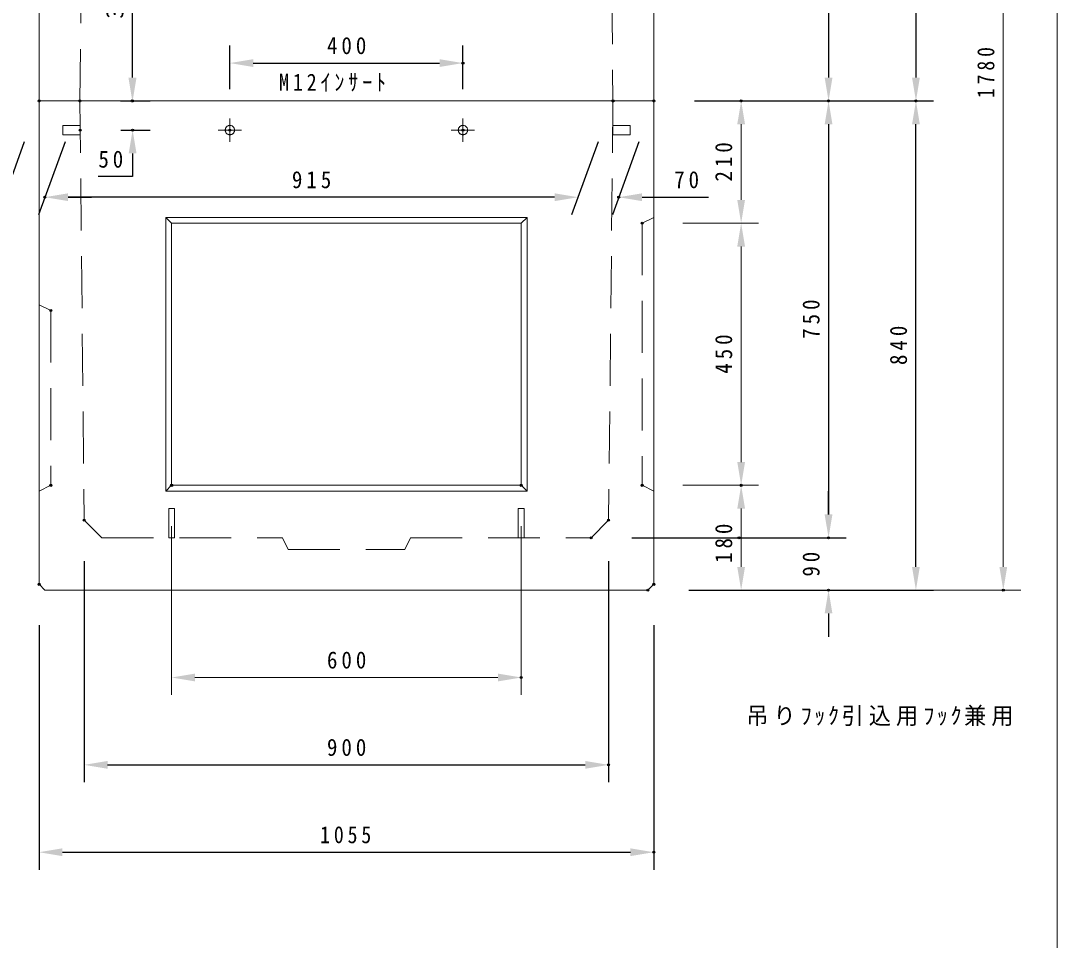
# Model space of a CAD drawing. Units: millimetres, scale not verified. Extents: x -4060 to 4060, y -2828 to 2828.
# Drawn here: x 2281 to 4060, y 0 to 1579 of the extents above; entities that cross this region are included whole.
import ezdxf

# ---------------------------------------------------------------- set-up
doc = ezdxf.new("R2010")
doc.units = ezdxf.units.MM
doc.header["$LTSCALE"] = 7
doc.header["$PDMODE"] = 32
doc.header["$PDSIZE"] = 3.5
doc.linetypes.add('USER1', pattern=[19.05, 12.7, -6.35])
for name, color, linetype, lineweight in [('0-1_DASHED', 7, 'USER1', 18), ('0-5_TXT', 7, 'Continuous', 18), ('0-7_LAYER', 7, 'Continuous', 18), ('0-A_NO', 7, 'Continuous', 18), ('0-B_NO2', 7, 'USER1', 18)]:
    doc.layers.add(name, color=color, linetype=linetype, lineweight=lineweight)
doc.layers.add('0-2_DIM', color=7, linetype='Continuous')
doc.layers.add('0-8_Defpoints', color=7, linetype='Continuous')
doc.styles.add('ＭＳ ゴシック', font='')
doc.styles.get('ＭＳ ゴシック').set_extended_font_data('MS Gothic')

# ---------------------------------------------------------------- blocks, each defined once
blk = doc.blocks.new('D37')
at = {"layer": '0-2_DIM'}
for p, q in [((6546.057, 4648.714), (6592.411, 4648.714)), ((6562.411, 4608.714), (6562.411, 4338.714)), ((6542.411, 4298.714), (6592.411, 4298.714))]:
    blk.add_line(p, q, dxfattribs=at)
for points in [[(6555.745, 4608.714), (6569.078, 4608.714), (6562.411, 4648.714)], [(6555.745, 4338.714), (6569.078, 4338.714), (6562.411, 4298.714)]]:
    blk.add_solid(points, dxfattribs=at)
at = {"layer": '0-8_Defpoints'}
for p in [(6476.057, 4648.714), (6472.411, 4298.714), (6562.411, 4298.714)]:
    blk.add_point(p, dxfattribs=at)
at = {"layer": '0-2_DIM', "insert": (6547.411, 4440.314), "char_height": 29.33, "attachment_point": 7, "rotation": 90, "style": 'ＭＳ ゴシック'}
blk.add_mtext('\\T1.38;\\W0.9;350', dxfattribs=at)
blk = doc.blocks.new('D43')
at = {"layer": '0-2_DIM'}
for p, q in [((7517.411, 5138.714), (7937.411, 5138.714)), ((7907.411, 5098.714), (7907.411, 4338.714)), ((7527.411, 4298.714), (7937.411, 4298.714))]:
    blk.add_line(p, q, dxfattribs=at)
for points in [[(7900.745, 5098.714), (7914.078, 5098.714), (7907.411, 5138.714)], [(7900.745, 4338.714), (7914.078, 4338.714), (7907.411, 4298.714)]]:
    blk.add_solid(points, dxfattribs=at)
at = {"layer": '0-8_Defpoints'}
for p in [(7447.411, 5138.714), (7457.411, 4298.714), (7907.411, 4298.714)]:
    blk.add_point(p, dxfattribs=at)
at = {"layer": '0-2_DIM', "insert": (7892.411, 4685.314), "char_height": 29.33, "attachment_point": 7, "rotation": 90, "style": 'ＭＳ ゴシック'}
blk.add_mtext('\\T1.38;\\W0.9;840', dxfattribs=at)
blk = doc.blocks.new('D45')
at = {"layer": '0-2_DIM'}
for p, q in [((7419.911, 5048.714), (7787.411, 5048.714)), ((7757.411, 5008.714), (7757.411, 4338.714)), ((7527.411, 4298.714), (7787.411, 4298.714))]:
    blk.add_line(p, q, dxfattribs=at)
for points in [[(7750.745, 5008.714), (7764.078, 5008.714), (7757.411, 5048.714)], [(7750.745, 4338.714), (7764.078, 4338.714), (7757.411, 4298.714)]]:
    blk.add_solid(points, dxfattribs=at)
at = {"layer": '0-8_Defpoints'}
for p in [(7349.911, 5048.714), (7457.411, 4298.714), (7757.411, 4298.714)]:
    blk.add_point(p, dxfattribs=at)
at = {"layer": '0-2_DIM', "insert": (7742.411, 4640.314), "char_height": 29.33, "attachment_point": 7, "rotation": 90, "style": 'ＭＳ ゴシック'}
blk.add_mtext('\\T1.38;\\W0.9;750', dxfattribs=at)
blk = doc.blocks.new('D46')
at = {"layer": '0-2_DIM'}
for p, q in [((6729.911, 4318.714), (6729.911, 4393.762)), ((7129.911, 4318.714), (7129.911, 4393.762)), ((6769.911, 4363.762), (7089.911, 4363.762))]:
    blk.add_line(p, q, dxfattribs=at)
for points in [[(6769.911, 4370.429), (6769.911, 4357.095), (6729.911, 4363.762)], [(7089.911, 4370.429), (7089.911, 4357.095), (7129.911, 4363.762)]]:
    blk.add_solid(points, dxfattribs=at)
at = {"layer": '0-8_Defpoints'}
for p in [(7129.911, 4363.762), (6729.911, 4248.714), (7129.911, 4248.714)]:
    blk.add_point(p, dxfattribs=at)
at = {"layer": '0-2_DIM', "insert": (6896.511, 4378.762), "char_height": 29.33, "attachment_point": 7, "style": 'ＭＳ ゴシック'}
blk.add_mtext('\\T1.38;\\W0.9;400', dxfattribs=at)
blk = doc.blocks.new('D47')
at = {"layer": '0-2_DIM'}
for p, q in [((6562.932, 4338.714), (6562.932, 4378.714)), ((6542.411, 4298.714), (6592.932, 4298.714)), ((6542.932, 4248.714), (6592.932, 4248.714))]:
    blk.add_line(p, q, dxfattribs=at)
blk.add_lwpolyline([(6562.932, 4208.714), (6562.932, 4168.714), (6503.901, 4168.714)], dxfattribs=at)
for points in [[(6556.265, 4338.714), (6569.599, 4338.714), (6562.932, 4298.714)], [(6556.265, 4208.714), (6569.599, 4208.714), (6562.932, 4248.714)]]:
    blk.add_solid(points, dxfattribs=at)
at = {"layer": '0-8_Defpoints'}
for p in [(6472.411, 4298.714), (6472.932, 4248.714), (6562.932, 4248.714)]:
    blk.add_point(p, dxfattribs=at)
at = {"layer": '0-2_DIM', "insert": (6504.216, 4183.714), "char_height": 29.33, "attachment_point": 7, "style": 'ＭＳ ゴシック'}
blk.add_mtext('\\T1.37;\\W0.9;50', dxfattribs=at)
blk = doc.blocks.new('D48')
at = {"layer": '0-8_Defpoints'}
for p in [(6422.411, 3938.714), (6252.411, 3638.714), (6422.411, 3638.714)]:
    blk.add_point(p, dxfattribs=at)
at = {"layer": '0-A_NO'}
for p, q in [((6352.411, 3938.714), (6222.411, 3938.714)), ((6252.411, 3898.714), (6252.411, 3678.714)), ((6352.411, 3638.714), (6222.411, 3638.714))]:
    blk.add_line(p, q, dxfattribs=at)
for points in [[(6245.745, 3898.714), (6259.078, 3898.714), (6252.411, 3938.714)], [(6245.745, 3678.714), (6259.078, 3678.714), (6252.411, 3638.714)]]:
    blk.add_solid(points, dxfattribs=at)
at = {"layer": '0-A_NO', "insert": (6237.411, 3755.314), "char_height": 29.33, "attachment_point": 7, "rotation": 90, "style": 'ＭＳ ゴシック'}
blk.add_mtext('\\T1.38;\\W0.9;300', dxfattribs=at)
blk = doc.blocks.new('D49')
at = {"layer": '0-2_DIM'}
for p, q in [((6376.933, 4228.714), (6331.337, 4103.438)), ((6446.933, 4228.714), (6401.337, 4103.438)), ((6302.256, 4133.438), (6188.224, 4133.438)), ((6452.256, 4133.438), (6492.256, 4133.438))]:
    blk.add_line(p, q, dxfattribs=at)
for points in [[(6302.256, 4140.105), (6302.256, 4126.771), (6342.256, 4133.438)], [(6452.256, 4140.105), (6452.256, 4126.771), (6412.256, 4133.438)]]:
    blk.add_solid(points, dxfattribs=at)
at = {"layer": '0-8_Defpoints'}
for p in [(6402.411, 4298.714), (6472.411, 4298.714), (6342.256, 4133.438)]:
    blk.add_point(p, dxfattribs=at)
at = {"layer": '0-2_DIM', "insert": (6203.54, 4148.438), "char_height": 29.33, "attachment_point": 7, "style": 'ＭＳ ゴシック'}
blk.add_mtext('\\T1.37;\\W0.9;70', dxfattribs=at)
blk = doc.blocks.new('D50')
at = {"layer": '0-2_DIM'}
for p, q in [((7361.933, 4228.714), (7316.337, 4103.438)), ((7431.933, 4228.714), (7386.337, 4103.438)), ((7287.256, 4133.438), (7247.256, 4133.438)), ((7437.256, 4133.438), (7551.287, 4133.438))]:
    blk.add_line(p, q, dxfattribs=at)
for points in [[(7287.256, 4140.105), (7287.256, 4126.771), (7327.256, 4133.438)], [(7437.256, 4140.105), (7437.256, 4126.771), (7397.256, 4133.438)]]:
    blk.add_solid(points, dxfattribs=at)
at = {"layer": '0-8_Defpoints'}
for p in [(7387.411, 4298.714), (7457.411, 4298.714), (7397.256, 4133.438)]:
    blk.add_point(p, dxfattribs=at)
at = {"layer": '0-2_DIM', "insert": (7492.571, 4148.438), "char_height": 29.33, "attachment_point": 7, "style": 'ＭＳ ゴシック'}
blk.add_mtext('\\T1.37;\\W0.9;70', dxfattribs=at)
blk = doc.blocks.new('D51')
at = {"layer": '0-2_DIM'}
for p, q in [((6446.933, 4228.714), (6401.337, 4103.438)), ((7361.933, 4228.714), (7316.337, 4103.438)), ((7287.256, 4133.438), (6452.256, 4133.438))]:
    blk.add_line(p, q, dxfattribs=at)
for points in [[(6452.256, 4140.105), (6452.256, 4126.771), (6412.256, 4133.438)], [(7287.256, 4140.105), (7287.256, 4126.771), (7327.256, 4133.438)]]:
    blk.add_solid(points, dxfattribs=at)
at = {"layer": '0-8_Defpoints'}
for p in [(6472.411, 4298.714), (7387.411, 4298.714), (6412.256, 4133.438)]:
    blk.add_point(p, dxfattribs=at)
at = {"layer": '0-2_DIM', "insert": (6836.356, 4148.438), "char_height": 29.33, "attachment_point": 7, "style": 'ＭＳ ゴシック'}
blk.add_mtext('\\T1.38;\\W0.9;915', dxfattribs=at)
blk = doc.blocks.new('D52')
at = {"layer": '0-2_DIM'}
for p, q in [((6402.411, 3398.714), (6402.411, 2978.714)), ((7457.411, 3398.714), (7457.411, 2978.714)), ((6442.411, 3008.714), (7417.411, 3008.714))]:
    blk.add_line(p, q, dxfattribs=at)
for points in [[(6442.411, 3015.381), (6442.411, 3002.048), (6402.411, 3008.714)], [(7417.411, 3015.381), (7417.411, 3002.048), (7457.411, 3008.714)]]:
    blk.add_solid(points, dxfattribs=at)
at = {"layer": '0-8_Defpoints'}
for p in [(6402.411, 3468.714), (7457.411, 3468.714), (7457.411, 3008.714)]:
    blk.add_point(p, dxfattribs=at)
at = {"layer": '0-2_DIM', "insert": (6884.811, 3023.714), "char_height": 29.33, "attachment_point": 7, "style": 'ＭＳ ゴシック'}
blk.add_mtext('\\T1.39;\\W0.85;1055', dxfattribs=at)
blk = doc.blocks.new('D53')
at = {"layer": '0-2_DIM'}
for p, q in [((6479.911, 3508.714), (6479.911, 3128.714)), ((7379.911, 3508.714), (7379.911, 3128.714)), ((6519.911, 3158.714), (7339.911, 3158.714))]:
    blk.add_line(p, q, dxfattribs=at)
for points in [[(6519.911, 3165.381), (6519.911, 3152.048), (6479.911, 3158.714)], [(7339.911, 3165.381), (7339.911, 3152.048), (7379.911, 3158.714)]]:
    blk.add_solid(points, dxfattribs=at)
at = {"layer": '0-8_Defpoints'}
for p in [(6479.911, 3578.714), (7379.911, 3578.714), (7379.911, 3158.714)]:
    blk.add_point(p, dxfattribs=at)
at = {"layer": '0-2_DIM', "insert": (6896.511, 3173.714), "char_height": 29.33, "attachment_point": 7, "style": 'ＭＳ ゴシック'}
blk.add_mtext('\\T1.38;\\W0.9;900', dxfattribs=at)
blk = doc.blocks.new('D54')
at = {"layer": '0-8_Defpoints'}
for p in [(6629.911, 3638.714), (7229.911, 3638.714), (7229.911, 3308.714)]:
    blk.add_point(p, dxfattribs=at)
at = {"layer": '0-A_NO'}
for p, q in [((6629.911, 3568.714), (6629.911, 3278.714)), ((7229.911, 3568.714), (7229.911, 3278.714)), ((6669.911, 3308.714), (7189.911, 3308.714))]:
    blk.add_line(p, q, dxfattribs=at)
for points in [[(6669.911, 3315.381), (6669.911, 3302.048), (6629.911, 3308.714)], [(7189.911, 3315.381), (7189.911, 3302.048), (7229.911, 3308.714)]]:
    blk.add_solid(points, dxfattribs=at)
at = {"layer": '0-A_NO', "insert": (6896.511, 3323.714), "char_height": 29.33, "attachment_point": 7, "style": 'ＭＳ ゴシック'}
blk.add_mtext('\\T1.38;\\W0.9;600', dxfattribs=at)
blk = doc.blocks.new('D55')
at = {"layer": '0-8_Defpoints'}
for p in [(7437.411, 3638.714), (7607.411, 3638.714), (7447.411, 3458.714)]:
    blk.add_point(p, dxfattribs=at)
at = {"layer": '0-A_NO'}
for p, q in [((7507.411, 3638.714), (7637.411, 3638.714)), ((7607.411, 3498.714), (7607.411, 3598.714)), ((7517.411, 3458.714), (7637.411, 3458.714))]:
    blk.add_line(p, q, dxfattribs=at)
for points in [[(7600.745, 3598.714), (7614.078, 3598.714), (7607.411, 3638.714)], [(7600.745, 3498.714), (7614.078, 3498.714), (7607.411, 3458.714)]]:
    blk.add_solid(points, dxfattribs=at)
at = {"layer": '0-A_NO', "insert": (7592.411, 3505.415), "char_height": 29.33, "attachment_point": 7, "rotation": 90, "style": 'ＭＳ ゴシック'}
blk.add_mtext('\\T1.38;\\W0.9;180', dxfattribs=at)
blk = doc.blocks.new('D56')
at = {"layer": '0-2_DIM'}
for p, q in [((7527.411, 4298.714), (7937.411, 4298.714)), ((7907.411, 3498.714), (7907.411, 4258.714)), ((7517.411, 3458.714), (7937.411, 3458.714))]:
    blk.add_line(p, q, dxfattribs=at)
for points in [[(7900.745, 4258.714), (7914.078, 4258.714), (7907.411, 4298.714)], [(7900.745, 3498.714), (7914.078, 3498.714), (7907.411, 3458.714)]]:
    blk.add_solid(points, dxfattribs=at)
at = {"layer": '0-8_Defpoints'}
for p in [(7457.411, 4298.714), (7907.411, 4298.714), (7447.411, 3458.714)]:
    blk.add_point(p, dxfattribs=at)
at = {"layer": '0-2_DIM', "insert": (7892.411, 3845.314), "char_height": 29.33, "attachment_point": 7, "rotation": 90, "style": 'ＭＳ ゴシック'}
blk.add_mtext('\\T1.38;\\W0.9;840', dxfattribs=at)
blk = doc.blocks.new('D57')
at = {"layer": '0-2_DIM'}
for p, q in [((7757.411, 3588.714), (7757.411, 3628.714)), ((7673.661, 3548.714), (7787.411, 3548.714)), ((7517.411, 3458.714), (7787.411, 3458.714)), ((7757.411, 3418.714), (7757.411, 3378.714))]:
    blk.add_line(p, q, dxfattribs=at)
for points in [[(7750.745, 3588.714), (7764.078, 3588.714), (7757.411, 3548.714)], [(7750.745, 3418.714), (7764.078, 3418.714), (7757.411, 3458.714)]]:
    blk.add_solid(points, dxfattribs=at)
at = {"layer": '0-8_Defpoints'}
for p in [(7603.661, 3548.714), (7447.411, 3458.714), (7757.411, 3458.714)]:
    blk.add_point(p, dxfattribs=at)
at = {"layer": '0-2_DIM', "insert": (7742.411, 3482.014), "char_height": 29.33, "attachment_point": 7, "rotation": 90, "style": 'ＭＳ ゴシック'}
blk.add_mtext('\\T1.37;\\W0.9;90', dxfattribs=at)
blk = doc.blocks.new('D58')
at = {"layer": '0-2_DIM'}
for p, q in [((7527.411, 4298.714), (7787.411, 4298.714)), ((7757.411, 4258.714), (7757.411, 3588.714)), ((7419.911, 3548.714), (7787.411, 3548.714))]:
    blk.add_line(p, q, dxfattribs=at)
for points in [[(7750.745, 4258.714), (7764.078, 4258.714), (7757.411, 4298.714)], [(7750.745, 3588.714), (7764.078, 3588.714), (7757.411, 3548.714)]]:
    blk.add_solid(points, dxfattribs=at)
at = {"layer": '0-8_Defpoints'}
for p in [(7457.411, 4298.714), (7349.911, 3548.714), (7757.411, 3548.714)]:
    blk.add_point(p, dxfattribs=at)
at = {"layer": '0-2_DIM', "insert": (7742.411, 3890.314), "char_height": 29.33, "attachment_point": 7, "rotation": 90, "style": 'ＭＳ ゴシック'}
blk.add_mtext('\\T1.38;\\W0.9;750', dxfattribs=at)
blk = doc.blocks.new('D59')
at = {"layer": '0-8_Defpoints'}
for p in [(7437.411, 4088.714), (7437.411, 3638.714), (7607.411, 3638.714)]:
    blk.add_point(p, dxfattribs=at)
at = {"layer": '0-A_NO'}
for p, q in [((7507.411, 4088.714), (7637.411, 4088.714)), ((7607.411, 4048.714), (7607.411, 3678.714)), ((7507.411, 3638.714), (7637.411, 3638.714))]:
    blk.add_line(p, q, dxfattribs=at)
for points in [[(7600.745, 4048.714), (7614.078, 4048.714), (7607.411, 4088.714)], [(7600.745, 3678.714), (7614.078, 3678.714), (7607.411, 3638.714)]]:
    blk.add_solid(points, dxfattribs=at)
at = {"layer": '0-A_NO', "insert": (7592.411, 3830.314), "char_height": 29.33, "attachment_point": 7, "rotation": 90, "style": 'ＭＳ ゴシック'}
blk.add_mtext('\\T1.38;\\W0.9;450', dxfattribs=at)
blk = doc.blocks.new('D60')
at = {"layer": '0-8_Defpoints'}
for p in [(7457.411, 4298.714), (7607.411, 4298.714), (7437.411, 4088.714)]:
    blk.add_point(p, dxfattribs=at)
at = {"layer": '0-A_NO'}
for p, q in [((7527.411, 4298.714), (7637.411, 4298.714)), ((7607.411, 4128.714), (7607.411, 4258.714)), ((7507.411, 4088.714), (7637.411, 4088.714))]:
    blk.add_line(p, q, dxfattribs=at)
for points in [[(7600.745, 4258.714), (7614.078, 4258.714), (7607.411, 4298.714)], [(7600.745, 4128.714), (7614.078, 4128.714), (7607.411, 4088.714)]]:
    blk.add_solid(points, dxfattribs=at)
at = {"layer": '0-A_NO', "insert": (7592.407, 4160.314), "char_height": 29.33, "attachment_point": 7, "rotation": 90, "style": 'ＭＳ ゴシック'}
blk.add_mtext('\\T1.38;\\W0.9;210', dxfattribs=at)
blk = doc.blocks.new('D62')
at = {"layer": '0-5_TXT'}
for p, q in [((7419.911, 5238.714), (8087.411, 5238.714)), ((8057.411, 5198.714), (8057.411, 3498.714)), ((7517.411, 3458.714), (8087.411, 3458.714))]:
    blk.add_line(p, q, dxfattribs=at)
for points in [[(8050.745, 5198.714), (8064.078, 5198.714), (8057.411, 5238.714)], [(8050.745, 3498.714), (8064.078, 3498.714), (8057.411, 3458.714)]]:
    blk.add_solid(points, dxfattribs=at)
at = {"layer": '0-8_Defpoints'}
for p in [(7349.911, 5238.714), (7447.411, 3458.714), (8057.411, 3458.714)]:
    blk.add_point(p, dxfattribs=at)
at = {"layer": '0-5_TXT', "insert": (8042.411, 4303.614), "char_height": 29.33, "attachment_point": 7, "rotation": 90, "style": 'ＭＳ ゴシック'}
blk.add_mtext('\\T1.39;\\W0.85;1780', dxfattribs=at)

msp = doc.modelspace()

# ---------------------------------------------------------------- linework, layer by layer
at = {"layer": '0-1_DASHED'}
for p, q in [((2382.411, 1441.214), (2389.911, 2161.214)), ((3289.911, 2161.214), (3297.411, 1441.214)), ((2382.411, 1441.214), (2389.911, 721.214)), ((3297.411, 1441.214), (3289.911, 721.214)), ((2389.911, 721.214), (2419.911, 691.214)), ((3259.911, 691.214), (3289.911, 721.214)), ((2419.911, 691.214), (2729.911, 691.214)), ((2729.911, 691.214), (2739.911, 671.214)), ((2949.911, 691.214), (2939.911, 671.214)), ((2949.911, 691.214), (3259.911, 691.214)), ((2739.911, 671.214), (2939.911, 671.214))]:
    msp.add_line(p, q, dxfattribs=at)
for points in [[(2352.932, 1383.214), (2382.932, 1383.214), (2382.932, 1399.214), (2352.932, 1399.214)], [(3326.89, 1383.214), (3296.89, 1383.214), (3296.89, 1399.214), (3326.89, 1399.214)], [(2544.911, 741.214), (2534.911, 741.214), (2534.911, 691.214), (2544.911, 691.214)], [(3134.911, 741.214), (3144.911, 741.214), (3144.911, 691.214), (3134.911, 691.214)]]:
    msp.add_lwpolyline(points, close=True, dxfattribs=at)
for centre in [(2639.911, 1391.214), (3039.911, 1391.214)]:
    msp.add_circle(centre, 8, dxfattribs=at)
at = {"layer": '0-7_LAYER'}
for p, q in [((2639.911, 1371.214), (2639.911, 1411.214)), ((3039.911, 1371.214), (3039.911, 1411.214)), ((2619.911, 1391.214), (2659.911, 1391.214)), ((3019.911, 1391.214), (3059.911, 1391.214))]:
    msp.add_line(p, q, dxfattribs=at)
for points in [[(-4060, -2827.5), (-4060, 2827.5), (4060, 2827.5), (4060, -2827.5)], [(4060, -2827.5), (-4060, -2827.5), (-4060, 2827.5), (4060, 2827.5)], [(2312.411, 1441.214), (3367.411, 1441.214), (3367.411, 2271.214), (3357.411, 2281.214), (2322.411, 2281.214), (2312.411, 2271.214)], [(2322.411, 601.214), (3357.411, 601.214), (3367.411, 611.214), (3367.411, 1441.214), (2312.411, 1441.214), (2312.411, 611.214)]]:
    msp.add_lwpolyline(points, close=True, dxfattribs=at)
at = {"layer": '0-A_NO'}
for p, q in [((3139.911, 1231.214), (3149.911, 1241.214)), ((2539.911, 781.214), (2529.911, 771.214)), ((3139.911, 781.214), (3149.911, 771.214))]:
    msp.add_line(p, q, dxfattribs=at)
msp.add_lwpolyline([(2529.911, 1241.214), (2539.911, 1231.214), (3139.911, 1231.214), (3139.911, 781.214), (2539.911, 781.214), (2539.911, 1231.214)], dxfattribs=at)
msp.add_lwpolyline([(2529.911, 1241.214), (3149.911, 1241.214), (3149.911, 771.214), (2529.911, 771.214)], close=True, dxfattribs=at)
at = {"layer": '0-B_NO2'}
for p, q in [((3367.411, 1241.214), (3347.411, 1231.214)), ((3347.411, 1231.214), (3347.411, 781.214)), ((2312.411, 1091.214), (2332.411, 1081.214)), ((2332.411, 1081.214), (2332.411, 781.214)), ((2332.411, 781.214), (2312.411, 771.214)), ((3347.411, 781.214), (3367.411, 771.214))]:
    msp.add_line(p, q, dxfattribs=at)

# ---------------------------------------------------------------- block references
at = {"layer": '0-2_DIM'}
for name in ['D43', 'D45', 'D37', 'D46', 'D47', 'D49', 'D51', 'D50', 'D58', 'D56', 'D57', 'D53', 'D52']:
    msp.add_blockref(name, (-4090, -2857.5), dxfattribs=at)
at = {"layer": '0-5_TXT'}
msp.add_blockref('D62', (-4090, -2857.5), dxfattribs=at)
at = {"layer": '0-A_NO'}
for name in ['D60', 'D59', 'D48', 'D54', 'D55']:
    msp.add_blockref(name, (-4090, -2857.5), dxfattribs=at)

# ---------------------------------------------------------------- texts
at = {"layer": '0-5_TXT', "char_height": 29.33, "attachment_point": 7, "style": 'ＭＳ ゴシック'}
for s, insert in [('\\T1.4;\\W0.85;M12ｲﾝｻｰﾄ', (2724.342, 1457.316)), ('\\T1.23;\\W0.95;吊りﾌｯｸ引込用ﾌｯｸ兼用', (3526.105, 367.675))]:
    msp.add_mtext(s, dxfattribs=dict(at, insert=insert))

doc.saveas('drawing.dxf')
